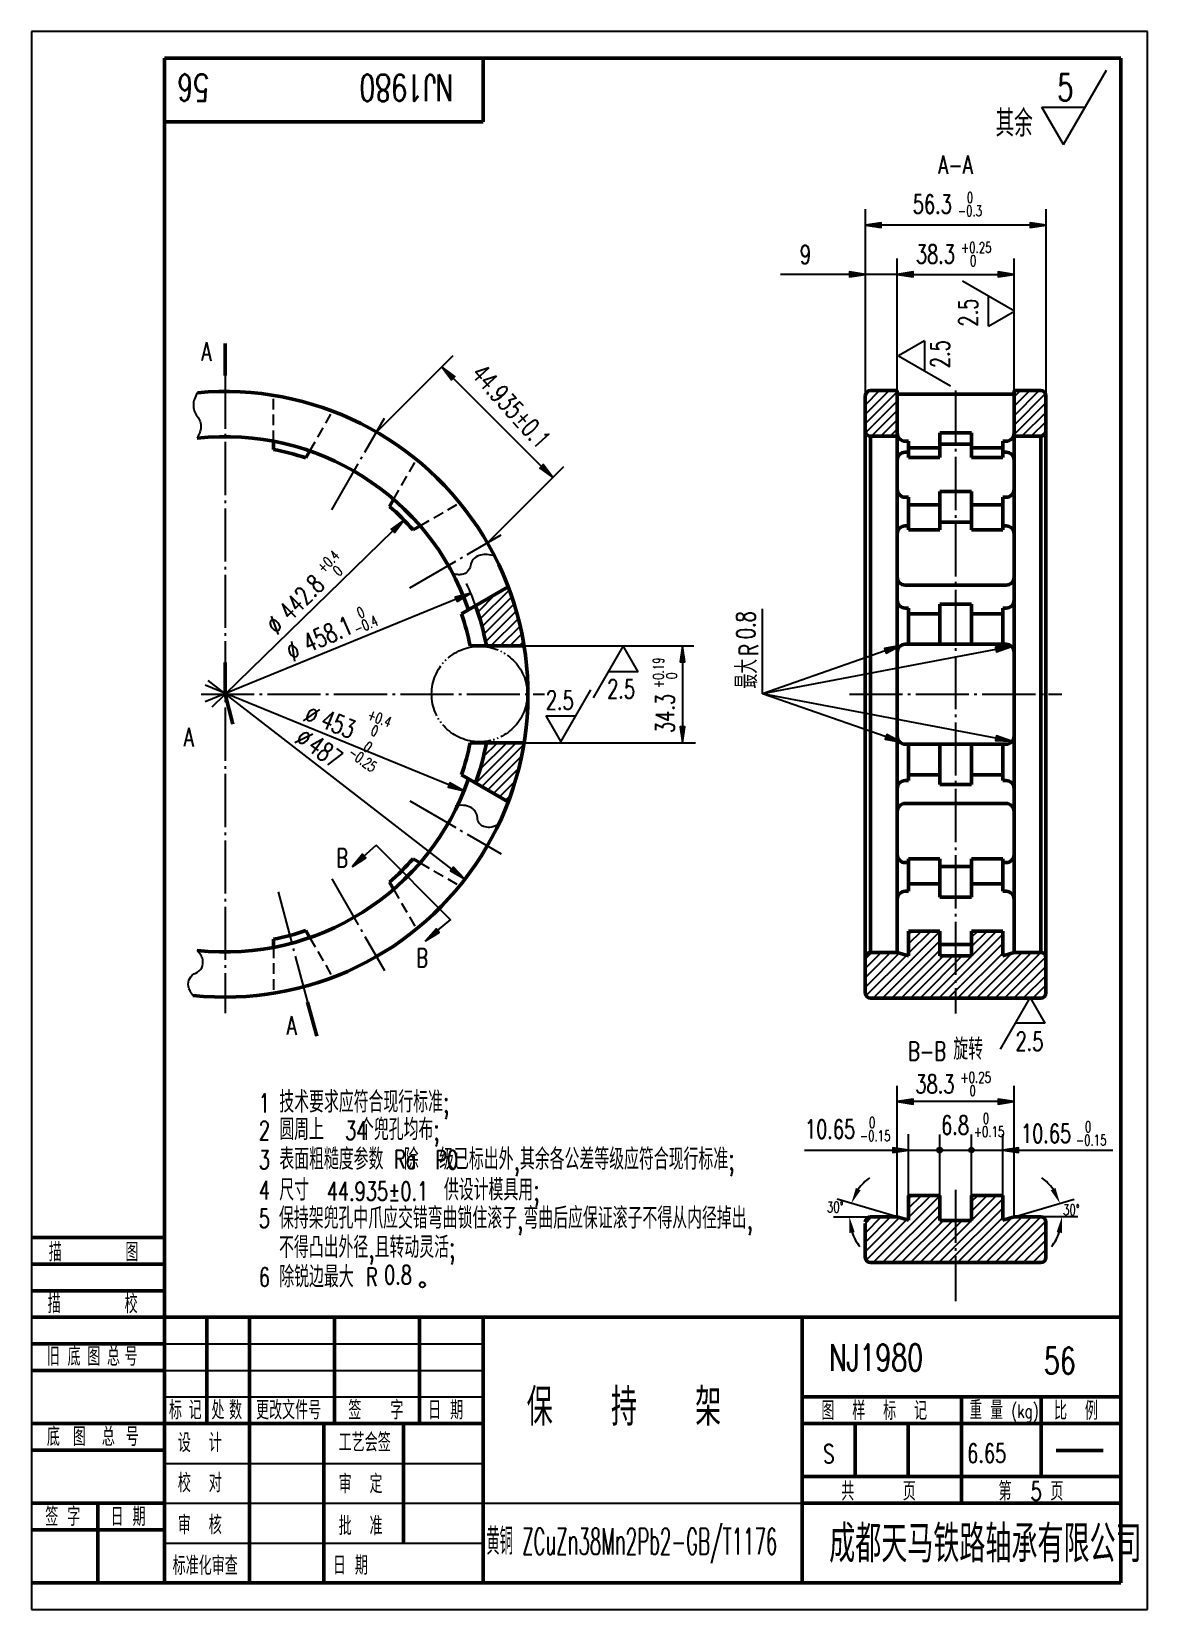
# Model space of a CAD drawing. Extents: x 0 to 210, y 0 to 297.
import ezdxf
from ezdxf.enums import TextEntityAlignment as Align

# ---------------------------------------------------------------- set-up
doc = ezdxf.new("R2010")
doc.units = 0
doc.header["$MEASUREMENT"] = 0
for name, pattern in [('CENTER', [12.5, 10, -1, 0.5, -1]), ('HIDDEN', [3, 2, -1]), ('PHANTOM', [12, 10, -0.5, 0.25, -0.5, 0.25, -0.5])]:
    doc.linetypes.add(name, pattern=pattern)
doc.layers.get('0').update_dxf_attribs({"color": 6, "linetype": 'CONTINUOUS'})
doc.layers.get('DEFPOINTS').update_dxf_attribs({"linetype": 'CONTINUOUS'})
doc.layers.add('1', color=2, linetype='CONTINUOUS', lineweight=50)
for name, color, linetype in [('2', 6, 'CONTINUOUS'), ('3', 7, 'CENTER'), ('4', 4, 'PHANTOM'), ('5', 3, 'HIDDEN'), ('90', 7, 'CONTINUOUS')]:
    doc.layers.add(name, color=color, linetype=linetype)
doc.styles.add('HZ', font='SIMPLEX', dxfattribs={"width": 0.7, "bigfont": 'HZTXT'})
doc.dimstyles.get("Standard").update_dxf_attribs({"dimtxt": 0.18, "dimasz": 0.18, "dimexe": 0.18, "dimexo": 0.0625, "dimgap": 0.09, "dimtad": 0, "dimtih": 1, "dimtoh": 1, "dimdec": 4, "dimzin": 0, "dimdsep": 46, "dimtxsty": 'Standard', "dimcen": 0.09, "dimadec": 0, "dimazin": 0, "dimtfac": 1, "dimtdec": 4, "dimtofl": 0, "dimtmove": 0, "dimatfit": 3, "dimfxl": 0, "dimtolj": 1, "dimtzin": 0, "dimarcsym": 0})

# ---------------------------------------------------------------- blocks, each defined once
blk = doc.blocks.new('BLK', base_point=(1, 0))
for points in [[(0, 0), (1, 0), (0, 0.15), (0, -0.15), (1, 0)], [(0, 0.07), (0.5, 0), (0, -0.07)]]:
    blk.add_lwpolyline(points)
blk = doc.blocks.new('*D3')
at = {"color": 0, "linetype": 'ByBlock'}
for p, q in [((70.92, 224.62), (85.33, 239.02)), ((85.33, 234.78), (101.95, 218.16)), ((91.79, 203.75), (106.19, 218.16))]:
    blk.add_line(p, q, dxfattribs=at)
at = {"layer": 'DEFPOINTS', "color": 0, "linetype": 'ByBlock'}
for p in [(70.92, 224.62), (104.07, 216.04), (91.79, 203.75)]:
    blk.add_point(p, dxfattribs=at)
at = {"color": 0, "linetype": 'ByBlock', "xscale": 3, "yscale": 3, "zscale": 3}
for p, rotation in [((83.21, 236.9), 495), ((104.07, 216.04), 315)]:
    blk.add_blockref('BLK', p, dxfattribs=dict(at, rotation=rotation))
blk = doc.blocks.new('*X2')
at = {"color": 0}
for p, q in [((89.6, 158.54), (97.2, 166.14)), ((90.37, 161.08), (95.43, 166.14)), ((90.72, 157.89), (98.64, 165.81)), ((91.02, 163.5), (93.66, 166.14)), ((91.51, 165.76), (91.89, 166.14)), ((91.84, 157.25), (98.23, 163.63)), ((92.96, 156.6), (97.7, 161.34)), ((94.08, 155.95), (97.03, 158.9)), ((95.2, 155.3), (96.17, 156.28))]:
    blk.add_line(p, q, dxfattribs=at)
blk = doc.blocks.new('*X1')
at = {"color": 0}
for p, q in [((89.97, 190.73), (93.4, 194.16)), ((90.39, 189.38), (95.92, 194.92)), ((90.77, 188), (96.39, 193.61)), ((91.12, 186.58), (96.82, 192.28)), ((91.44, 185.13), (97.23, 190.92)), ((92.44, 184.37), (97.61, 189.53)), ((94.21, 184.37), (97.95, 188.11)), ((95.98, 184.37), (98.27, 186.66)), ((97.74, 184.37), (98.55, 185.17))]:
    blk.add_line(p, q, dxfattribs=at)
blk = doc.blocks.new('*X4')
at = {"color": 0}
for p, q in [((160.81, 227.98), (165.27, 232.44)), ((160.81, 229.75), (163.5, 232.44)), ((160.81, 231.52), (161.73, 232.44)), ((160.81, 226.21), (166.81, 232.21)), ((160.86, 224.5), (166.81, 230.45)), ((161.96, 223.83), (166.81, 228.68)), ((163.73, 223.83), (166.81, 226.91)), ((165.49, 223.83), (166.81, 225.14))]:
    blk.add_line(p, q, dxfattribs=at)
blk = doc.blocks.new('*X5')
at = {"color": 0}
for p, q in [((188.81, 227.7), (193.55, 232.44)), ((188.81, 229.46), (191.79, 232.44)), ((188.81, 231.23), (190.02, 232.44)), ((188.81, 225.93), (194.72, 231.85)), ((188.81, 224.16), (194.81, 230.16)), ((190.24, 223.83), (194.81, 228.39)), ((192.01, 223.83), (194.81, 226.63)), ((193.78, 223.83), (194.81, 224.86))]:
    blk.add_line(p, q, dxfattribs=at)
blk = doc.blocks.new('*X6')
at = {"color": 0}
for p, q in [((168.95, 126.53), (173.12, 130.7)), ((168.95, 128.3), (171.36, 130.7)), ((168.95, 130.06), (169.59, 130.7)), ((172.86, 118.06), (185.5, 130.7)), ((180.81, 127.77), (183.73, 130.7)), ((180.81, 129.54), (181.96, 130.7)), ((162.26, 118.06), (174.81, 130.61)), ((164.02, 118.06), (174.81, 128.84)), ((174.63, 118.06), (186.66, 130.09)), ((176.4, 118.06), (186.66, 128.32)), ((160.81, 121.92), (165.57, 126.68)), ((160.81, 123.68), (163.8, 126.68)), ((160.81, 125.45), (162.03, 126.68)), ((160.81, 120.15), (167.22, 126.56)), ((160.96, 118.53), (168.59, 126.16)), ((165.79, 118.06), (174.81, 127.08)), ((167.56, 118.06), (175.5, 126.01)), ((169.33, 118.06), (177.27, 126.01)), ((171.1, 118.06), (179.04, 126.01)), ((178.17, 118.06), (186.66, 126.55)), ((179.93, 118.06), (188.44, 126.57)), ((181.7, 118.06), (190.32, 126.68)), ((183.47, 118.06), (192.08, 126.68)), ((185.24, 118.06), (193.85, 126.68)), ((187.01, 118.06), (194.79, 125.85)), ((188.77, 118.06), (194.81, 124.1)), ((190.54, 118.06), (194.81, 122.33)), ((192.31, 118.06), (194.81, 120.56))]:
    blk.add_line(p, q, dxfattribs=at)
blk = doc.blocks.new('*D7')
at = {"color": 0, "linetype": 'ByBlock'}
for p, q in [((166.81, 232.44), (166.81, 257.3)), ((188.81, 232.44), (188.81, 257.3)), ((169.81, 254.3), (185.81, 254.3))]:
    blk.add_line(p, q, dxfattribs=at)
at = {"layer": 'DEFPOINTS', "color": 0, "linetype": 'ByBlock'}
for p in [(188.81, 254.3), (166.81, 232.44), (188.81, 232.44)]:
    blk.add_point(p, dxfattribs=at)
at = {"color": 0, "linetype": 'ByBlock', "xscale": 3, "yscale": 3, "zscale": 3, "rotation": 180}
blk.add_blockref('BLK', (166.81, 254.3), dxfattribs=at)
at = {"color": 0, "linetype": 'ByBlock', "xscale": 3, "yscale": 3, "zscale": 3}
blk.add_blockref('BLK', (188.81, 254.3), dxfattribs=at)
blk = doc.blocks.new('*D8')
at = {"color": 0, "linetype": 'ByBlock'}
for p, q in [((160.81, 231.44), (160.81, 266.56)), ((194.81, 231.44), (194.81, 266.56)), ((191.81, 263.56), (163.81, 263.56))]:
    blk.add_line(p, q, dxfattribs=at)
at = {"layer": 'DEFPOINTS', "color": 0, "linetype": 'ByBlock'}
for p in [(160.81, 263.56), (160.81, 231.44), (194.81, 231.44)]:
    blk.add_point(p, dxfattribs=at)
at = {"color": 0, "linetype": 'ByBlock', "xscale": 3, "yscale": 3, "zscale": 3, "rotation": 180}
blk.add_blockref('BLK', (160.81, 263.56), dxfattribs=at)
at = {"color": 0, "linetype": 'ByBlock', "xscale": 3, "yscale": 3, "zscale": 3}
blk.add_blockref('BLK', (194.81, 263.56), dxfattribs=at)
blk = doc.blocks.new('*D9')
at = {"color": 0, "linetype": 'ByBlock'}
for p, q in [((169.81, 73.9), (169.81, 98.58)), ((191.81, 73.9), (191.81, 98.58)), ((188.81, 95.58), (172.81, 95.58))]:
    blk.add_line(p, q, dxfattribs=at)
at = {"layer": 'DEFPOINTS', "color": 0, "linetype": 'ByBlock'}
for p in [(169.81, 95.58), (169.81, 73.9), (191.81, 73.9)]:
    blk.add_point(p, dxfattribs=at)
at = {"color": 0, "linetype": 'ByBlock', "xscale": 3, "yscale": 3, "zscale": 3, "rotation": 180}
blk.add_blockref('BLK', (169.81, 95.58), dxfattribs=at)
at = {"color": 0, "linetype": 'ByBlock', "xscale": 3, "yscale": 3, "zscale": 3}
blk.add_blockref('BLK', (191.81, 95.58), dxfattribs=at)

msp = doc.modelspace()

# ---------------------------------------------------------------- linework, layer by layer
for centre, radius in [((170.90984, 86.46491), 0.48163), ((176.90984, 86.46491), 0.44518)]:
    msp.add_circle(centre, radius)
at = {"layer": '1'}
for p, q in [((205, 292), (25, 292)), ((25, 292), (25, 5)), ((85, 280), (85, 292)), ((205, 5), (205, 292)), ((25, 280), (85, 280)), ((36.42332, 232.25319), (36.42332, 238.25319)), ((157.90984, 229.4437), (162.90984, 229.4437)), ((162.90984, 229.4437), (162.90984, 123.67699)), ((162.94457, 228.72882), (184.90984, 228.72882)), ((184.90984, 229.4437), (184.90984, 123.67699)), ((189.90984, 229.4437), (184.90984, 229.4437)), ((156.90984, 228.4437), (156.90984, 116.06267)), ((190.90984, 228.4437), (190.90984, 116.06267)), ((45.53545, 218.36142), (45.53545, 219.88951)), ((157.90984, 220.82938), (162.90984, 220.82938)), ((157.90984, 220.82938), (157.90984, 123.67699)), ((165.0576, 219.90004), (164.40984, 219.90004)), ((165.0576, 216.80817), (165.0576, 219.90004)), ((176.90984, 221.49948), (170.90984, 221.49948)), ((170.90984, 221.49948), (170.90984, 216.80817)), ((176.90984, 221.49948), (176.90984, 216.80817)), ((182.76208, 219.90004), (183.40984, 219.90004)), ((182.76208, 216.80817), (182.76208, 219.90004)), ((189.90984, 220.82938), (184.90984, 220.82938)), ((189.90984, 123.67699), (189.90984, 220.82938)), ((51.58609, 216.74015), (52.35014, 218.06352)), ((165.0576, 217.82688), (164.40984, 217.82688)), ((170.90984, 218.64899), (165.0576, 218.64899)), ((176.90984, 219.33696), (170.90984, 219.33696)), ((176.90984, 218.64899), (182.76208, 218.64899)), ((182.76208, 217.82688), (183.40984, 217.82688)), ((170.90984, 216.80817), (165.0576, 216.80817)), ((176.90984, 216.80817), (182.76208, 216.80817)), ((67.36877, 207.62802), (68.13282, 208.95138)), ((165.0576, 209.33553), (164.40984, 209.33553)), ((165.0576, 203.22384), (165.0576, 209.33553)), ((176.90984, 210.41334), (170.90984, 210.41334)), ((170.90984, 210.41334), (170.90984, 203.22384)), ((176.90984, 210.41334), (176.90984, 203.22384)), ((182.76208, 209.33553), (183.40984, 209.33553)), ((182.76208, 203.22384), (182.76208, 209.33553)), ((170.90984, 207.89639), (165.0576, 207.89639)), ((176.90984, 207.89639), (182.76208, 207.89639)), ((71.79815, 203.19864), (73.12151, 203.96269)), ((165.0576, 203.9403), (164.40984, 203.9403)), ((170.90984, 203.22384), (165.0576, 203.22384)), ((176.90984, 204.66298), (170.90984, 204.66298)), ((176.90984, 203.22384), (182.76208, 203.22384)), ((182.76208, 203.9403), (183.40984, 203.9403)), ((80.91028, 187.41596), (89.70799, 192.49532)), ((183.41177, 192.80093), (164.40791, 192.80093)), ((165.0576, 188.48973), (164.40984, 188.48973)), ((165.0576, 181.66157), (165.0576, 188.48973)), ((170.90984, 187.41193), (165.0576, 187.41193)), ((176.90984, 189.20619), (170.90984, 189.20619)), ((170.90984, 189.20619), (170.90984, 181.66157)), ((176.90984, 189.20619), (176.90984, 181.66157)), ((176.90984, 187.41193), (182.76208, 187.41193)), ((182.76208, 188.48973), (183.40984, 188.48973)), ((182.76208, 181.66157), (182.76208, 188.48973)), ((82.53155, 181.36532), (92.69026, 181.36532)), ((165.0576, 181.66157), (164.40984, 181.66157)), ((183.40984, 181.66157), (165.0576, 181.66157)), ((36.42332, 172.25319), (36.42332, 178.25319)), ((36.42332, 172.25319), (37.86759, 166.62873)), ((82.53155, 163.14105), (92.69026, 163.14105)), ((165.0576, 162.8448), (164.40984, 162.8448)), ((183.40984, 162.8448), (165.0576, 162.8448)), ((165.0576, 162.8448), (165.0576, 156.01665)), ((170.90984, 155.30019), (170.90984, 162.8448)), ((176.90984, 155.30019), (176.90984, 162.8448)), ((182.76208, 162.8448), (182.76208, 156.01665)), ((80.91028, 157.09041), (89.70799, 152.01106)), ((165.0576, 156.01665), (164.40984, 156.01665)), ((170.90984, 157.09445), (165.0576, 157.09445)), ((176.90984, 155.30019), (170.90984, 155.30019)), ((176.90984, 157.09445), (182.76208, 157.09445)), ((182.76208, 156.01665), (183.40984, 156.01665)), ((183.41177, 151.70544), (164.40791, 151.70544)), ((71.79815, 141.30773), (73.12151, 140.54369)), ((165.0576, 140.56608), (164.40984, 140.56608)), ((165.0576, 141.28254), (165.0576, 135.17084)), ((170.90984, 141.28254), (165.0576, 141.28254)), ((170.90984, 134.09304), (170.90984, 141.28254)), ((176.90984, 139.84339), (170.90984, 139.84339)), ((176.90984, 141.28254), (182.76208, 141.28254)), ((176.90984, 134.09304), (176.90984, 141.28254)), ((182.76208, 141.28254), (182.76208, 135.17084)), ((182.76208, 140.56608), (183.40984, 140.56608)), ((67.36877, 136.87836), (68.13282, 135.55499)), ((165.0576, 135.17084), (164.40984, 135.17084)), ((170.90984, 136.60999), (165.0576, 136.60999)), ((176.90984, 134.09304), (170.90984, 134.09304)), ((176.90984, 136.60999), (182.76208, 136.60999)), ((182.76208, 135.17084), (183.40984, 135.17084)), ((51.58609, 127.76622), (52.35014, 126.44286)), ((45.53545, 126.14496), (45.53545, 124.61687)), ((165.0576, 127.6982), (165.0576, 123.05147)), ((170.90984, 127.6982), (165.0576, 127.6982)), ((170.90984, 123.0069), (170.90984, 127.6982)), ((176.90984, 125.16941), (170.90984, 125.16941)), ((176.90984, 127.6982), (182.76208, 127.6982)), ((176.90984, 123.0069), (176.90984, 127.6982)), ((182.76208, 127.6982), (182.76208, 123.05147)), ((157.90984, 123.67699), (162.90984, 123.67699)), ((165.0576, 123.05147), (162.90984, 123.67699)), ((176.90984, 123.0069), (170.90984, 123.0069)), ((182.76208, 123.05147), (184.90984, 123.67699)), ((189.90984, 123.67699), (184.90984, 123.67699)), ((51.95246, 114.29764), (53.69056, 107.9208)), ((157.90984, 115.06267), (189.90984, 115.06267)), ((170.90984, 77.92208), (165.0576, 77.92208)), ((165.0576, 77.92208), (165.0576, 73.27535)), ((170.90984, 73.23077), (170.90984, 77.92208)), ((176.90984, 73.23077), (176.90984, 77.92208)), ((176.90984, 77.92208), (182.76208, 77.92208)), ((182.76208, 77.92208), (182.76208, 73.27535)), ((156.90984, 72.67483), (156.90984, 66.28655)), ((157.90984, 73.90087), (162.90984, 73.90087)), ((165.0576, 73.27535), (162.90984, 73.90087)), ((176.90984, 73.23077), (170.90984, 73.23077)), ((182.76208, 73.27535), (184.90984, 73.90087)), ((189.90984, 73.90087), (184.90984, 73.90087)), ((190.90984, 72.90087), (190.90984, 66.28655)), ((0, 70), (25, 70)), ((0, 65), (25, 65)), ((157.90984, 65.28655), (189.90984, 65.28655)), ((0, 60), (25, 60)), ((0, 55), (25, 55)), ((25, 55), (205, 55)), ((33, 55), (33, 35)), ((41, 55), (41, 5)), ((57, 55), (57, 35)), ((73, 55), (73, 35)), ((85, 55), (85, 5)), ((145, 55), (145, 5)), ((0, 50), (25, 50)), ((0, 45), (25, 45)), ((145, 40), (205, 40)), ((175, 40), (175, 20)), ((190, 40), (190, 25)), ((0, 35), (25, 35)), ((25, 35), (85, 35)), ((55, 35), (55, 5)), ((70, 35), (70, 12.5)), ((145, 35), (205, 35)), ((155, 35), (155, 25)), ((165, 35), (165, 25)), ((0, 30), (25, 30)), ((192.82643, 29.93566), (201.63835, 29.93566)), ((145, 25), (205, 25)), ((0, 20), (25, 20)), ((12.5, 20), (12.5, 5)), ((145, 20), (205, 20)), ((0, 15), (25, 15)), ((0, 5), (205, 5))]:
    msp.add_line(p, q, dxfattribs=at)
for centre, radius, start, end in [((36.42332, 172.25319), 57, 263.8955756, 95.2349571), ((157.90984, 228.4437), 1, 90, 180), ((189.90984, 228.4437), 1, 0, 90), ((36.42332, 172.25319), 48.5, 19.1709637, 96.2516066), ((157.90984, 221.82938), 1, 180, 270), ((164.40984, 221.40004), 1.5, 180, 270), ((183.40984, 221.40004), 1.5, 270, 0), ((189.90984, 221.82938), 1, 270, 0), ((36.42332, 172.25319), 47, 71.1790254, 78.8209746), ((164.40984, 216.32688), 1.5, 90, 180), ((183.40984, 216.32688), 1.5, 0, 90), ((164.40984, 210.83553), 1.5, 180, 270), ((183.40984, 210.83553), 1.5, 270, 0), ((36.42332, 172.25319), 47, 41.1790254, 48.8209746), ((164.40984, 202.4403), 1.5, 90, 180), ((183.40984, 202.4403), 1.5, 0, 90), ((164.40791, 194.30093), 1.5, 180, 270), ((183.41177, 194.30093), 1.5, 270, 0), ((36.42332, 172.25319), 47, 11.1790254, 18.8209746), ((36.42332, 172.25319), 50, 10.5004192, 19.4857751), ((164.40984, 189.98973), 1.5, 180, 270), ((183.40984, 189.98973), 1.5, 270, 0), ((164.40984, 180.16157), 1.5, 90, 180), ((183.40984, 180.16157), 1.5, 0, 90), ((164.40984, 164.3448), 1.5, 180, 270), ((183.40984, 164.3448), 1.5, 270, 360), ((36.42332, 172.25319), 47, 341.1790254, 348.8209746), ((36.42332, 172.25319), 50, 340.5004192, 349.4995808), ((36.42332, 172.25319), 48.5, 263.7507303, 340.8290363), ((164.40984, 154.51665), 1.5, 90, 180), ((183.40984, 154.51665), 1.5, 360, 90), ((164.40791, 150.20544), 1.5, 90, 180), ((183.41177, 150.20544), 1.5, 360, 90), ((36.42332, 172.25319), 47, 311.1790254, 318.8209746), ((164.40984, 142.06608), 1.5, 180, 270), ((183.40984, 142.06608), 1.5, 270, 360), ((164.40984, 133.67084), 1.5, 90, 180), ((183.40984, 133.67084), 1.5, 0, 90), ((36.42332, 172.25319), 47, 281.1790254, 288.8209746), ((157.90984, 122.67699), 1, 90, 180), ((189.90984, 122.67699), 1, 0, 90), ((157.90984, 116.06267), 1, 180, 270), ((189.90984, 116.06267), 1, 270, 360), ((157.90984, 72.90087), 1, 90, 180), ((189.90984, 72.90087), 1, 0, 90), ((157.90984, 66.28655), 1, 180, 270), ((189.90984, 66.28655), 1, 270, 360)]:
    msp.add_arc(centre, radius, start, end, dxfattribs=at)
at = {"layer": '2'}
for p, q in [((210, 297), (0, 297)), ((0, 297), (0, 0)), ((210, 0), (210, 297)), ((194.19465, 275.73812), (202.27756, 289.73812)), ((190.1532, 282.73812), (198.23611, 282.73812)), ((194.19465, 275.73812), (190.1532, 282.73812)), ((162.92956, 251.3012), (140.93986, 251.3012)), ((184.99925, 244.34898), (175.19925, 250.00701)), ((180.09925, 241.51996), (180.09925, 247.178)), ((180.09925, 241.51996), (184.99925, 244.34898)), ((168.03973, 238.79601), (163.13973, 235.967)), ((168.03973, 238.79601), (168.03973, 233.13798)), ((163.13973, 235.967), (172.93973, 230.30896)), ((67.9614, 203.02594), (33.93136, 169.85833)), ((79.89838, 190.13221), (32.70039, 170.80555)), ((137.562, 172.34255), (137.562, 188.34255)), ((92.69026, 181.36532), (124.60973, 181.36532)), ((111.34126, 181.36793), (105.68322, 171.56793)), ((114.17027, 176.46793), (111.34126, 181.36793)), ((122.52183, 178.36532), (122.52183, 166.14105)), ((181.49666, 180.70007), (137.562, 172.34255)), ((160.67079, 180.4305), (137.562, 172.34255)), ((114.17027, 176.46793), (108.51224, 176.46793)), ((78.54754, 155.19681), (32.68538, 173.98677)), ((79.10079, 139.36339), (33.25583, 174.82676)), ((99.60757, 163.2993), (105.2656, 173.0993)), ((160.8049, 164.23387), (137.562, 172.34255)), ((181.49666, 163.98503), (137.562, 172.34255)), ((96.77855, 168.1993), (99.60757, 163.2993)), ((96.77855, 168.1993), (102.43659, 168.1993)), ((92.69026, 163.14105), (124.96193, 163.14105)), ((60.62232, 140.11927), (64.87066, 143.83665)), ((64.78643, 143.89007), (78.84972, 129.82678)), ((76.40936, 127.77582), (78.87666, 129.86072)), ((187.91154, 115.24139), (182.25351, 105.44139)), ((190.74055, 110.34139), (187.91154, 115.24139)), ((190.74055, 110.34139), (185.08252, 110.34139)), ((170.90984, 77.92208), (170.90984, 89.42208)), ((176.90984, 77.92208), (176.90984, 89.42208)), ((162.90984, 73.90087), (151.58587, 77.1989)), ((184.90984, 73.90087), (196.2338, 77.1989)), ((25, 50), (85, 50)), ((25, 45), (85, 45)), ((25, 40), (85, 40)), ((25, 27.5), (85, 27.5)), ((25, 20), (85, 20)), ((85, 20), (145, 20)), ((25, 12.5), (85, 12.5)), ((0, 0), (210, 0))]:
    msp.add_line(p, q, dxfattribs=at)
at = {"layer": '2', "linetype": 'ByBlock'}
for p, q in [((165.0576, 77.92208), (165.0576, 89.46491)), ((182.76208, 77.92208), (182.76208, 89.46491)), ((145.47955, 86.46491), (203.49367, 86.46491)), ((150.91478, 73.90087), (157.90984, 73.90087)), ((196.90489, 73.90087), (189.90984, 73.90087))]:
    msp.add_line(p, q, dxfattribs=at)
at = {"layer": '2'}
for points in [[(31.22263, 229.01544, 0.054843286), (30.63684, 227.7887, 0.074163068), (30.44862, 226.79864, 0.183728833), (31.18234, 224.61094, -0.189060905), (31.87474, 222.47361, -0.072470243), (31.69028, 221.58693, -0.052419199), (31.14192, 220.46477)], [(86.78315, 198.3821, 0.071317222), (85.41464, 198.5783, 0.081308647), (84.21614, 198.3821, 0.278829179), (82.5881, 196.45874, -0.312761646), (81.00362, 194.8077, -0.082487459), (80.13143, 194.77706, -0.066112239), (79.08211, 195.05791)], [(87.63883, 147.62552, -0.098876166), (86.27359, 147.21175, -0.116741085), (85.07181, 147.37531, -0.302480152), (83.89668, 149.03664, 0.271041357), (82.71496, 150.93185, 0.099030947), (81.2984, 151.34913, 0.091687427), (79.7126, 151.19993)], [(30.36189, 115.57639, -0.055823134), (29.82068, 116.43072, -0.063092539), (29.53291, 117.2788, -0.365737013), (30.90245, 119.78492, 0.375143654), (32.205, 122.2651, 0.076219618), (31.84346, 123.15389, 0.064610463), (31.14389, 124.04139)]]:
    msp.add_lwpolyline(points, format="xyb", dxfattribs=at)
for centre, radius in [((170.90984, 86.46491), 0.3), ((176.90984, 86.46491), 0.3), ((73.54276, 61.12236), 0.5)]:
    msp.add_circle(centre, radius, dxfattribs=at)
msp.add_arc((36.42332, 172.25319), 50, 19.4995808, 24.6149896, dxfattribs=at)
at = {"layer": '2', "linetype": 'ByBlock'}
for centre, start, end in [((162.90984, 73.90087), 125.3645604, 144.5633501), ((184.90984, 73.90087), 35.4366499, 54.6354396), ((162.90984, 73.90087), 199.1987896, 218.3975793), ((184.90984, 73.90087), 321.6024207, 340.8012104)]:
    msp.add_arc(centre, 8.99505, start, end, dxfattribs=at)
for points in [[(156.03107, 78.89832), (155.13103, 79.33413), (154.2736, 76.41612)], [(191.7886, 78.89832), (192.68864, 79.33413), (193.54607, 76.41612)], [(154.90806, 71.02626), (153.92206, 70.8595), (153.91478, 73.90087)], [(192.91161, 71.02626), (193.89761, 70.8595), (193.90489, 73.90087)]]:
    msp.add_solid(points, dxfattribs=at)
at = {"layer": '3'}
for p, q in [((36.42332, 232.25319), (36.42332, 112.25319)), ((173.90984, 229.4437), (173.90984, 112.20315)), ((56.47907, 206.99077), (66.42332, 224.21471)), ((71.1609, 192.30894), (88.38484, 202.25319)), ((31.90477, 172.25319), (96.54553, 172.25319)), ((153.90984, 172.25319), (193.90984, 172.25319)), ((71.1609, 152.19744), (88.38484, 142.25319)), ((56.47907, 137.51561), (66.42332, 120.29166)), ((46.38921, 135.05998), (51.95246, 114.29764)), ((173.90984, 79.01227), (173.90984, 58.01263))]:
    msp.add_line(p, q, dxfattribs=at)
at = {"layer": '4'}
msp.add_circle((84.292, 172.2961), 9, dxfattribs=at)
at = {"layer": '5'}
for p, q in [((45.53545, 219.88951), (45.53545, 228.52013)), ((52.35014, 218.06352), (56.66545, 225.53786)), ((68.13282, 208.95138), (72.44813, 216.42572)), ((73.12151, 203.96269), (80.59585, 208.278)), ((73.12151, 140.54369), (80.59585, 136.22837)), ((68.13282, 135.55499), (72.44813, 128.08065)), ((52.35014, 126.44286), (56.66545, 118.96852)), ((45.53545, 124.61687), (45.53545, 115.98624))]:
    msp.add_line(p, q, dxfattribs=at)
at = {"layer": 'DEFPOINTS', "color": 0, "linetype": 'ByBlock'}
for p in [(92.69026, 181.36532), (92.69026, 163.14105), (122.52183, 163.14105)]:
    msp.add_point(p, dxfattribs=at)

# ---------------------------------------------------------------- block references
at = {"color": 0, "linetype": 'ByBlock', "xscale": 3, "yscale": 3, "zscale": 3}
for p, rotation in [((122.52183, 181.36532), 90), ((122.52183, 163.14105), 270)]:
    msp.add_blockref('BLK', p, dxfattribs=dict(at, rotation=rotation))
at = {"layer": '2', "xscale": 3, "yscale": 3, "zscale": 3}
msp.add_blockref('BLK', (156.93986, 251.3012), dxfattribs=at)
at = {"layer": '2'}
for name, p in [('*X4', (-3.89645, -3)), ('*X5', (-3.89645, -3)), ('*X1', (-6, -3)), ('*X2', (-6, -3)), ('*X6', (-3.89645, -3)), ('*X6', (-3.89645, -52.77612))]:
    msp.add_blockref(name, p, dxfattribs=at)
at = {"layer": '2', "xscale": 3, "yscale": 3, "zscale": 3}
for p, rotation in [((70.10977, 205.11986), 44.26468661058726), ((82.67464, 191.26903), 22.2681447693469), ((163.50237, 181.42154), 19.28977904968838), ((184.44381, 181.26069), 10.77047056973561), ((163.63747, 163.24568), 340.7678203482912), ((184.44381, 163.4244), 349.2295294302643), ((81.32358, 154.05945), 337.720834411484), ((60.36712, 139.83331), 221.6349059567903), ((81.4737, 137.52782), 322.276249955133), ((74.11792, 125.83951), 220.1983381818695)]:
    msp.add_blockref('BLK', p, dxfattribs=dict(at, rotation=rotation))
at = {"layer": '2', "linetype": 'ByBlock', "xscale": 3, "yscale": 3, "zscale": 3}
msp.add_blockref('BLK', (165.0576, 86.46491), dxfattribs=at)
at = {"layer": '2', "linetype": 'ByBlock', "xscale": 3, "yscale": 3, "zscale": 3, "rotation": 180}
msp.add_blockref('BLK', (182.76208, 86.46491), dxfattribs=at)

# ---------------------------------------------------------------- texts
at = {"layer": '2', "style": 'HZ', "width": 0.7}
for s, height, rotation, p in [('56', 5, 180, (33.41161, 288.98845)), ('2.5', 3.5, 90, (178.03591, 241.46792)), ('2.5', 3.5, 90, (172.72464, 233.65045)), ('%%c', 3.5, 42.4645785, (46.22501, 183.23816)), ('%%c', 3.5, 29.6522884, (49.22037, 178.31685)), ('R', 3.5, 90, (136.72134, 179.52711)), ('最大', 4, 90, (136.58623, 173.32551)), ('2.5', 3.5, 358.8753044, (96.75767, 169.45021)), ('2.5', 3.5, 358.8753044, (108.29347, 171.56356)), ('%%c', 3.5, 326.6068821, (50.87726, 167.43226)), ('%%c', 3.5, 316.6068821, (49.26914, 163.45431)), ('2.5', 3.5, 358.8753044, (185.15001, 105.23527))]:
    msp.add_text(s, height=height, rotation=rotation, dxfattribs=at).set_placement(p)
at = {"layer": '2', "style": 'HZ'}
for s, height, width, p in [('5', 5, 0.7, (193.0366, 283.98916)), ('其余', 4.998, 0.7, (181.42186, 277.21866, 3.57)), ('A-A', 3.5, 0.7, (170.61796, 270.19195)), ('A', 3.5, 0.7, (31.9498, 235.03765)), ('A', 3.5, 0.7, (28.6322, 162.45931)), ('B', 3.5, 0.7, (57.33474, 139.70821)), ('B', 3.5, 0.7, (72.37655, 120.90683)), ('A', 3.5, 0.7, (47.98239, 108.18194)), ('旋转', 4, 0.7, (173.4702, 103.46372)), ('B-B', 3.5, 0.7, (164.9435, 103.35649)), ('1', 3.5, 0.7, (42.76859, 93.52437)), ('  技术要求应符合现行标准;', 4, 0.7, (42.7836, 93.52437)), ('  圆周上   个兜孔均布;', 4, 0.7, (42.7836, 88.34148)), ('2', 3.5, 0.7, (42.76859, 88.41296)), ('3', 3.5, 0.7, (42.76859, 82.8905)), ('  表面粗糙度参数  除  级已标出外,其余各公差等级应符合现行标准;', 4, 0.7, (42.7836, 82.7654)), ('Ra', 3.5, 0.7, (68.17687, 82.9722)), ('P0', 3.5, 0.7, (75.96298, 82.8905)), ('4', 3.5, 0.7, (42.76859, 77.17145)), ('  尺寸            供设计模具用;', 4, 0.7, (42.7836, 76.97486)), ('5', 3.5, 0.7, (42.76859, 71.84559)), ('  保持架兜孔中爪应交错弯曲锁住滚子,弯曲后应保证滚子不得从内径掉出,', 4, 0.7, (42.72355, 71.66734)), ('描', 3.5, 0.7, (3.22753, 65.50101)), ('图', 3.5, 0.7, (17.66888, 65.50101)), ('  不得凸出外径,且转动灵活;', 4, 0.7, (42.72355, 66.16734)), ('6', 3.5, 0.7, (42.76859, 60.81854)), ('  除锐边最大 ', 4, 0.7, (42.7836, 60.62195)), ('R', 3.5, 0.7, (62.92942, 60.81854)), ('描', 3.5, 0.7, (3.03238, 55.74288)), ('校', 3.5, 0.7, (17.51876, 55.74288)), ('旧', 3.5, 0.7, (2.88226, 45.85964)), ('底', 3.5, 0.7, (6.78533, 45.85964)), ('图', 3.5, 0.7, (10.49324, 45.85964)), ('总', 3.5, 0.7, (14.20115, 45.85964)), ('号', 3.5, 0.7, (17.51876, 45.85964)), ('56', 5, 0.7, (190.51462, 44.32265)), ('保   持   架', 7, 0.7, (93.17818, 34.58239)), ('标', 3.5, 0.7, (25.8503, 35.76194)), ('记', 3.5, 0.7, (29.55821, 35.76194)), ('处', 3.5, 0.7, (33.85158, 35.76194)), ('数', 3.5, 0.7, (37.16919, 35.76194)), ('更改文件号', 3.5, 0.7, (42.24318, 35.76194)), ('签   字', 3.5, 0.7, (59.61182, 35.76194)), ('日 期', 3.5, 0.7, (74.63862, 35.76194)), ('图  样  标  记', 3.5, 0.7, (148.64674, 35.65471)), ('重 量', 3.5, 0.666, (176.52363, 35.77982)), ('比  例', 3.5, 0.7, (192.42112, 35.65471)), ('底', 3.5, 0.7, (2.88226, 30.75777)), ('图', 3.5, 0.7, (7.7611, 30.75777)), ('总', 3.5, 0.7, (13.22539, 30.75777)), ('号', 3.5, 0.7, (17.71391, 30.75777)), ('设  计', 3.5, 0.7, (27.53162, 29.61396)), ('工艺会签', 3.5, 0.7, (57.79539, 29.68545)), ('S', 3.5, 0.7, (148.99201, 27.52294)), ('校  对', 3.5, 0.7, (27.53162, 22.05409)), ('审  定', 3.5, 0.7, (57.79539, 21.87537)), ('共     页', 3.5, 0.7, (152.38467, 20.49923)), ('第    页', 3.5, 0.7, (181.97291, 20.49923)), ('5', 3.5, 0.7, (188.00444, 20.49821)), ('签 字', 3.5, 0.7, (2.58203, 15.70952)), ('日 期', 3.5, 0.7, (14.87668, 15.70952)), ('审  核', 3.5, 0.7, (27.53162, 14.15465)), ('批  准', 3.5, 0.7, (57.79539, 13.97593)), ('标准化审查', 3.5, 0.7, (26.55586, 6.48755)), ('日 期', 3.5, 0.7, (56.71454, 6.54117))]:
    msp.add_text(s, height=height, dxfattribs=dict(at, width=width)).set_placement(p)
at = {"layer": '2', "linetype": 'ByBlock', "style": 'HZ', "width": 0.7}
for p in [(149.67159, 74.7357), (194.11619, 74.21224)]:
    msp.add_text('30%%d', height=2, dxfattribs=at).set_placement(p)
at = {"layer": '2', "style": 'HZ', "width": 0.761019}
msp.add_text('(kg)', height=2.5, dxfattribs=at).set_placement((184.3748, 36.08364), (189.53885, 36.08364), align=Align.FIT)
at = {"layer": '90', "style": 'HZ', "width": 0.7}
for s, height, rotation, p in [('NJ1980', 5, 180, (79.37662, 288.89726)), ('44.935%%p0.1', 3.5, 312.2104888, (82.55722, 232.33692)), ('+0.4', 2, 44.9684993, (54.92075, 194.94097)), ('0', 2, 44.9684993, (57.89028, 194.37365)), ('442.8', 3.5, 44.9684993, (48.69323, 185.89343)), ('0', 2, 23.7153463, (61.79379, 186.49964)), ('0.8', 3.5, 90, (136.15747, 182.62557)), ('458.1', 3.5, 23.7153463, (52.11508, 180.06342)), ('-0.4', 2, 23.7153463, (61.24283, 183.52702)), ('+0.19', 2, 90, (118.96086, 173.43317)), ('0', 2, 90, (121.46086, 175.13317)), ('34.3', 3.5, 90, (120.96086, 164.9665)), ('453', 3.5, 338.3056508, (54.17169, 166.1447)), ('+0.4', 2, 338.3056508, (62.98772, 167.63339)), ('0', 2, 338.3056508, (63.64317, 164.68205)), ('487', 3.5, 324.0900172, (51.70635, 161.85305)), ('-0.25', 2, 324.0900172, (59.37845, 160.86156)), ('0', 2, 324.0900172, (62.22163, 161.88934))]:
    msp.add_text(s, height=height, rotation=rotation, dxfattribs=at).set_placement(p)
at = {"layer": '90', "style": 'HZ'}
for s, height, width, p in [('56.3', 3.5, 0.7, (165.83939, 262.75831)), ('0', 2, 0.7, (176.00606, 264.75831)), ('-0.3', 2, 0.7, (174.30606, 262.25831)), ('9', 3.5, 0.7, (144.58562, 253.28635)), ('38.3', 3.5, 0.7, (166.43194, 253.3549)), ('+0.25', 2, 0.7, (174.89861, 255.3549)), ('0', 2, 0.7, (176.59861, 252.8549)), ('+0.25', 2, 0.7, (174.79873, 99.15128)), ('38.3', 3.5, 0.7, (166.33207, 97.15128)), ('0', 2, 0.7, (176.49873, 96.65128)), ('10.65', 3.5, 0.7, (145.55063, 88.64994)), ('0', 2, 0.7, (157.58397, 90.64994)), ('6.8', 3.5, 0.7, (171.17803, 89.42686)), ('0', 2, 0.7, (179.01136, 91.42686)), ('34', 3.5, 0.7, (59.00984, 88.39208)), ('-0.15', 2, 0.7, (155.88397, 88.14994)), ('+0.15', 2, 0.7, (177.31136, 88.92686)), ('10.65', 3.5, 0.7, (186.19884, 87.84203)), ('-0.15', 2, 0.7, (196.53217, 87.34203)), ('0', 2, 0.7, (198.23217, 89.84203)), ('44.935%%p0.1', 3.5, 0.7, (55.55244, 76.9845)), ('0.8', 3.5, 0.7, (66.34063, 61.22211)), ('NJ1980', 5, 0.7, (150.09114, 44.91151)), ('6.65', 3.5, 0.7, (176.07654, 27.64712)), ('黄铜 ZCuZn38Mn2Pb2-GB/T1176', 5, 0.5, (85.6021, 10.31671)), ('成都天马铁路轴承有限公司', 7, 0.7, (150.10752, 8.84171))]:
    msp.add_text(s, height=height, dxfattribs=dict(at, width=width)).set_placement(p)

# ---------------------------------------------------------------- dimensions: what is measured, and where the dimension line sits
at = {"layer": '2'}
for base, p1, p2, picture, middle, set_off in [((156.90984, 260.55892), (190.90984, 228.4437), (156.90984, 228.4437), '*D8', (173.90984, 264.05892), (-3.89645, -3)), ((184.90984, 251.3012), (162.90984, 229.4437), (184.90984, 229.4437), '*D7', (173.90984, 254.8012), (-3.89645, -3)), ((162.90984, 95.57965), (184.90984, 73.90087), (162.90984, 73.90087), '*D9', (173.90984, 99.07965), (-6.89645, 0))]:
    dim = msp.add_linear_dim(base=base, p1=p1, p2=p2, text=' ', dimstyle='Standard', dxfattribs=at)
    dim.commit()
    dim.dimension.update_dxf_attribs({"geometry": picture, "text_midpoint": middle, "insert": set_off})
dim = msp.add_linear_dim(base=(98.06899, 213.03541), p1=(64.92332, 221.61664), p2=(85.78676, 200.75319), angle=315, text=' ', dimstyle='Standard', dxfattribs=at)
dim.commit()
dim.dimension.update_dxf_attribs({"geometry": '*D3', "text_midpoint": (90.11214, 225.94201), "insert": (-6, -3)})

doc.saveas('drawing.dxf')
